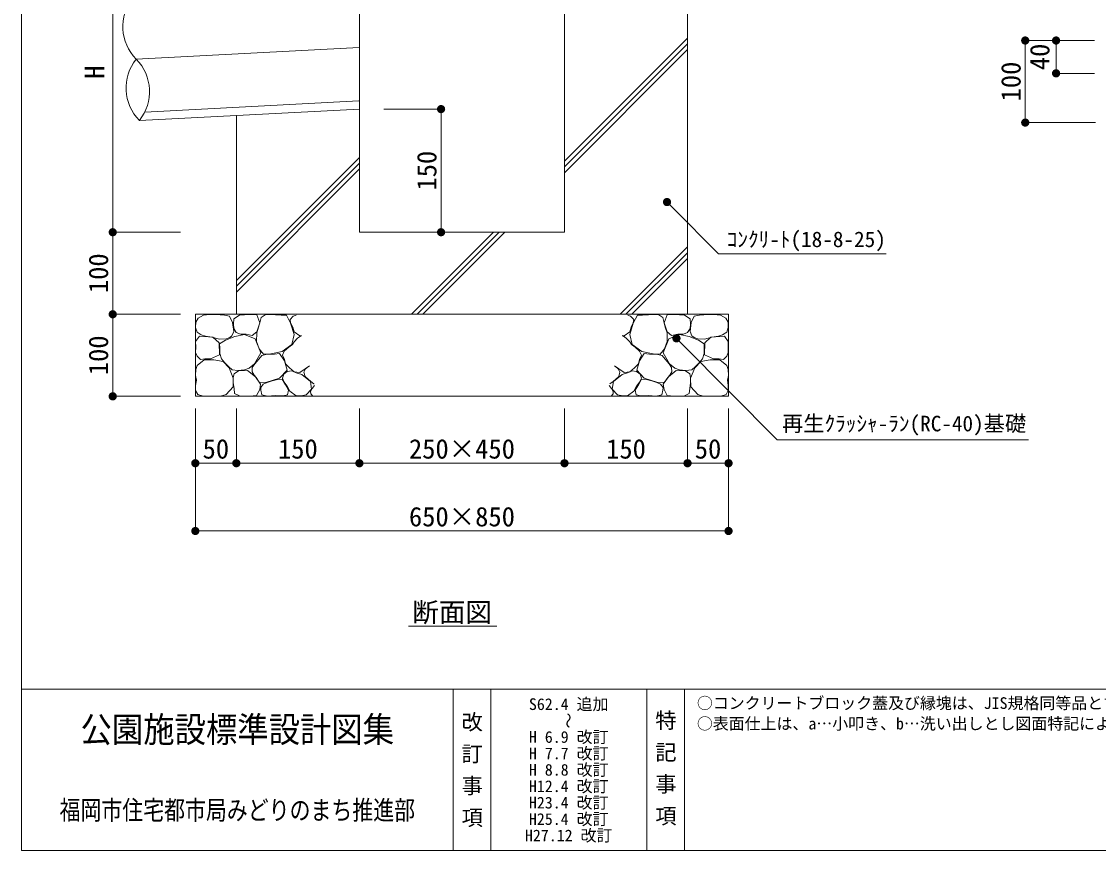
# Model space of a CAD drawing. Units: millimetres at full size, sheet at 1:10. Extents: x 132 to 2870, y 2270 to 4137.
# Drawn here: x 132 to 1445, y 2270 to 3280 of the extents above; entities that cross this region are included whole.
import ezdxf
from ezdxf.enums import TextEntityAlignment as Align

# ---------------------------------------------------------------- set-up
doc = ezdxf.new("R2010")
doc.units = ezdxf.units.MM
doc.header["$LTSCALE"] = 10
doc.linetypes.add('USER2', pattern=[100, 62.5, -12.5, 12.5, -12.5])
for name, color, linetype, lineweight in [('_0-0_', 7, 'Continuous', 13), ('ハッチ', 4, 'Continuous', 13), ('寸法', 1, 'Continuous', 13), ('本体', 7, 'Continuous', 13)]:
    doc.layers.add(name, color=color, linetype=linetype, lineweight=lineweight)
doc.styles.add('@ＭＳ ゴシック', font='')
doc.styles.add('ＭＳ ゴシック', font='')
doc.styles.get('@ＭＳ ゴシック').set_extended_font_data('@MS Gothic')
doc.styles.get('ＭＳ ゴシック').set_extended_font_data('MS Gothic')

# ---------------------------------------------------------------- blocks, each defined once
blk = doc.blocks.new('filled_dot')
at = {"color": 0, "linetype": 'Continuous', "lineweight": -2, "const_width": 1.25}
blk.add_lwpolyline([(-0.625, 0, 1), (0.625, 0, 1)], format="xyb", close=True, dxfattribs=at)

msp = doc.modelspace()

# ---------------------------------------------------------------- linework, layer by layer
at = {"layer": '_0-0_', "color": 3}
for p, q in [((1440.82, 3157.06), (1355.32, 3157.06)), ((603.34, 2543.19), (711.03, 2543.19))]:
    msp.add_line(p, q, dxfattribs=at)
at = {"layer": '_0-0_', "color": 6}
msp.add_line((131.82, 2466.61), (2869.94, 2466.61), dxfattribs=at)
at = {"layer": '_0-0_'}
for p, q in [((657.87, 2466.61), (657.87, 2270.04)), ((703.84, 2466.61), (703.84, 2270.04)), ((894, 2466.61), (894, 2270.04)), ((939.96, 2466.61), (939.96, 2270.04))]:
    msp.add_line(p, q, dxfattribs=at)
at = {"layer": '_0-0_', "color": 6}
msp.add_lwpolyline([(2869.94, 4081.85), (131.82, 4081.85), (131.82, 2270.04), (2869.94, 2270.04)], close=True, dxfattribs=at)
at = {"layer": 'ハッチ'}
for p, q in [((793.68, 3110.11), (943.68, 3260.11)), ((793.68, 3103.04), (943.68, 3253.04)), ((793.68, 3095.97), (943.68, 3245.97)), ((393.68, 2964.67), (543.68, 3114.67)), ((393.68, 2957.6), (543.68, 3107.6)), ((393.68, 2950.53), (543.68, 3100.53)), ((607.01, 2923.45), (707.01, 3023.45)), ((614.09, 2923.45), (714.09, 3023.45)), ((621.16, 2923.45), (721.16, 3023.45)), ((861.57, 2923.45), (943.68, 3005.55)), ((868.64, 2923.45), (943.68, 2998.48)), ((875.72, 2923.45), (943.68, 2991.41))]:
    msp.add_line(p, q, dxfattribs=at)
for points in [[(385.68, 2895.12), (381.11, 2893.38), (373.06, 2893.16), (363.93, 2895.55), (356.1, 2896.64), (350.88, 2898.37), (345.88, 2901.63), (343.98, 2907.3), (344.31, 2913.95), (346.97, 2918.8), (353.49, 2922.5), (361.54, 2923.15), (368.47, 2923.15), (379.15, 2922.5), (385.46, 2921.19), (389.16, 2913.37), (390.46, 2902.5), (388.29, 2897.07)], [(405.7, 2899.14), (398.61, 2899.4), (393.55, 2901.17), (390.51, 2906.22), (390, 2911.54), (390.51, 2917.86), (397.34, 2922.16), (403.67, 2922.92), (410.62, 2923.24), (418.61, 2922.92), (422.15, 2913.05), (418.61, 2902.18), (413.04, 2897.63)], [(421.64, 2881.19), (418.35, 2890.29), (418.61, 2900.66), (420.88, 2907.74), (422.66, 2914.82), (423.92, 2919.38), (428.73, 2922.66), (434.24, 2923.29), (441.39, 2922.92), (448.47, 2922.41), (454.8, 2922.41), (459.86, 2912.55), (464.16, 2898.89), (461.13, 2886.5), (449.48, 2878.15), (435.56, 2875.12), (426.96, 2874.86)], [(915.72, 2881.19), (919.01, 2890.29), (918.76, 2900.66), (916.48, 2907.74), (914.71, 2914.82), (913.44, 2919.38), (908.63, 2922.66), (903.12, 2923.29), (895.98, 2922.92), (888.89, 2922.41), (882.56, 2922.41), (877.5, 2912.55), (873.2, 2898.89), (876.23, 2886.5), (887.88, 2878.15), (901.8, 2875.12), (910.4, 2874.86)], [(931.66, 2899.14), (938.75, 2899.4), (943.81, 2901.17), (946.85, 2906.22), (947.36, 2911.54), (946.85, 2917.86), (940.02, 2922.16), (933.69, 2922.92), (926.74, 2923.24), (918.76, 2922.92), (915.21, 2913.05), (918.76, 2902.18), (924.32, 2897.63)], [(951.68, 2895.12), (956.25, 2893.38), (964.3, 2893.16), (973.43, 2895.55), (981.26, 2896.64), (986.48, 2898.37), (991.48, 2901.63), (993.38, 2907.3), (993.05, 2913.95), (990.39, 2918.8), (983.87, 2922.5), (975.82, 2923.15), (968.89, 2923.15), (958.21, 2922.5), (951.9, 2921.19), (948.2, 2913.37), (946.9, 2902.5), (949.07, 2897.07)], [(355.2, 2869.12), (349.88, 2868.49), (345.81, 2872.56), (343.98, 2877.04), (344.25, 2883.68), (344.03, 2890.38), (348.63, 2896.93), (365.2, 2895.37), (372.71, 2888.49), (373.02, 2874.12), (362.08, 2869.12)], [(403.6, 2855.75), (395.56, 2854.86), (388.41, 2855.75), (384.54, 2859.32), (379.48, 2864.38), (375.61, 2869.14), (373.53, 2875.68), (373.53, 2882.23), (373.23, 2887.29), (380.37, 2891.75), (391.69, 2896.51), (403.6, 2898.89), (416.58, 2893.33), (423.41, 2876.38), (415.81, 2862.89), (409.26, 2857.83)], [(933.76, 2855.75), (941.8, 2854.86), (948.95, 2855.75), (952.82, 2859.32), (957.88, 2864.38), (961.75, 2869.14), (963.84, 2875.68), (963.84, 2882.23), (964.13, 2887.29), (956.99, 2891.75), (945.67, 2896.51), (933.76, 2898.89), (920.78, 2893.33), (913.95, 2876.38), (921.56, 2862.89), (928.11, 2857.83)], [(982.17, 2869.12), (987.48, 2868.49), (991.55, 2872.56), (993.38, 2877.04), (993.11, 2883.68), (993.33, 2890.38), (988.73, 2896.93), (972.16, 2895.37), (964.65, 2888.49), (964.34, 2874.12), (975.28, 2869.12)], [(417.85, 2846.28), (415.32, 2849.32), (412.78, 2853.11), (413.04, 2858.42), (416.07, 2862.98), (421.14, 2868.79), (424.68, 2873.35), (429.74, 2874.36), (440.12, 2874.86), (446.45, 2875.62), (452.27, 2866.77), (455.56, 2855.14), (446.45, 2845.52), (429.74, 2840.21), (421.64, 2840.72)], [(919.51, 2846.28), (922.05, 2849.32), (924.58, 2853.11), (924.32, 2858.42), (921.29, 2862.98), (916.22, 2868.79), (912.68, 2873.35), (907.62, 2874.36), (897.24, 2874.86), (890.91, 2875.62), (885.09, 2866.77), (881.8, 2855.14), (890.91, 2845.52), (907.62, 2840.21), (915.72, 2840.72)], [(353.08, 2823.81), (346.65, 2825.87), (344.07, 2830.5), (343.96, 2836.71), (345.1, 2843.11), (343.88, 2848.87), (344.33, 2855.99), (345.87, 2860.86), (354.37, 2867.8), (366.21, 2868.06), (377.54, 2865.75), (384.75, 2858.28), (389.9, 2845.68), (389.64, 2835.13), (381.15, 2825.61), (374.45, 2823.81), (364.41, 2823.55)], [(984.28, 2823.81), (990.71, 2825.87), (993.29, 2830.5), (993.4, 2836.71), (992.26, 2843.11), (993.48, 2848.87), (993.03, 2855.99), (991.49, 2860.86), (982.99, 2867.8), (971.15, 2868.06), (959.82, 2865.75), (952.61, 2858.28), (947.46, 2845.68), (947.72, 2835.13), (956.21, 2825.61), (962.91, 2823.81), (972.95, 2823.55)], [(391.06, 2833.03), (389.89, 2839.79), (389.89, 2846.32), (390.82, 2850.98), (396.19, 2854.71), (407.39, 2854.94), (416.96, 2847.02), (423.26, 2838.39), (422.33, 2831.63), (418.36, 2824.4), (410.19, 2823.7), (397.36, 2823.93), (391.52, 2826.96)], [(455.72, 2835.7), (452.13, 2840.72), (449.98, 2845.5), (451.41, 2850.52), (455.72, 2853.63), (461.22, 2854.34), (466.72, 2851.95), (473.42, 2850.04), (483.94, 2841.44), (485.37, 2832.12), (478.92, 2825.19), (472.7, 2823.99), (466.72, 2824.23), (459.07, 2829.73)], [(881.64, 2835.7), (885.23, 2840.72), (887.38, 2845.5), (885.95, 2850.52), (881.64, 2853.63), (876.14, 2854.34), (870.64, 2851.95), (863.94, 2850.04), (853.42, 2841.44), (851.99, 2832.12), (858.44, 2825.19), (864.66, 2823.99), (870.64, 2824.23), (878.3, 2829.73)], [(946.3, 2833.03), (947.47, 2839.79), (947.47, 2846.32), (946.54, 2850.98), (941.17, 2854.71), (929.97, 2854.94), (920.4, 2847.02), (914.1, 2838.39), (915.03, 2831.63), (919, 2824.4), (927.17, 2823.7), (940, 2823.93), (945.84, 2826.96)], [(423.64, 2830.92), (423.4, 2834.02), (426.51, 2838.33), (431.06, 2840.48), (437.28, 2842.39), (443.73, 2843.82), (449.71, 2844.3), (453.54, 2837.61), (457.37, 2831.16), (456.17, 2825.18), (450.67, 2823.99), (441.34, 2824.47), (431.77, 2823.51), (424.84, 2825.42)], [(913.72, 2830.92), (913.96, 2834.02), (910.85, 2838.33), (906.3, 2840.48), (900.08, 2842.39), (893.63, 2843.82), (887.65, 2844.3), (883.82, 2837.61), (879.99, 2831.16), (881.19, 2825.18), (886.69, 2823.99), (896.02, 2824.47), (905.59, 2823.51), (912.52, 2825.42)]]:
    msp.add_lwpolyline(points, close=True, dxfattribs=at)
for points in [[(462.39, 2907.64), (459.76, 2913.14), (459.28, 2916.96), (463.11, 2921.02), (466.61, 2922.52)], [(874.97, 2907.64), (877.6, 2913.14), (878.08, 2916.96), (874.25, 2921.02), (870.75, 2922.52)], [(473.12, 2897.69), (471, 2897.12), (464.06, 2902.14), (462.39, 2907.64)], [(864.24, 2897.69), (866.36, 2897.12), (873.3, 2902.14), (874.97, 2907.64)], [(458.35, 2858.17), (453.56, 2863.19), (452.37, 2868.21), (449.98, 2873.46), (452.13, 2878.48), (457.63, 2883.26), (462.17, 2886.61), (464.09, 2889.95), (468.39, 2894.5), (471.74, 2896.65), (473.27, 2897.12)], [(879.01, 2858.17), (883.8, 2863.19), (884.99, 2868.21), (887.38, 2873.46), (885.23, 2878.48), (879.73, 2883.26), (875.19, 2886.61), (873.27, 2889.95), (868.97, 2894.5), (865.62, 2896.65), (864.09, 2897.12)], [(482.83, 2860.68), (471.02, 2852.67), (464.09, 2853.39), (458.35, 2858.17)], [(484.44, 2841.59), (481.18, 2844.26), (477.62, 2847.67), (476.13, 2852.85), (478.06, 2856.86), (481.62, 2859.67), (482.87, 2860.55)], [(852.92, 2841.59), (856.18, 2844.26), (859.74, 2847.67), (861.23, 2852.85), (859.3, 2856.86), (855.74, 2859.67), (854.5, 2860.55)], [(854.53, 2860.68), (866.34, 2852.67), (873.27, 2853.39), (879.01, 2858.17)], [(490.37, 2823.8), (486.81, 2823.8), (484.29, 2826.32), (484.14, 2829.29), (486.22, 2833.14), (489.04, 2836.7), (489.11, 2836.74)], [(488.58, 2838.77), (488.3, 2838.77), (484.44, 2841.59)], [(846.99, 2823.8), (850.55, 2823.8), (853.07, 2826.32), (853.22, 2829.29), (851.14, 2833.14), (848.32, 2836.7), (848.25, 2836.74)], [(848.78, 2838.77), (849.06, 2838.77), (852.92, 2841.59)]]:
    msp.add_lwpolyline(points, dxfattribs=at)
at = {"layer": '寸法'}
for p, q in [((243, 3413.45), (243, 3023.45)), ((1355.32, 3257.06), (1355.32, 3157.06)), ((1439.68, 3257.06), (1355.32, 3257.06)), ((1392.94, 3257.06), (1392.94, 3217.06)), ((1439.68, 3257.06), (1392.94, 3257.06)), ((1439.68, 3217.06), (1392.94, 3217.06)), ((573.61, 3173.45), (643.24, 3173.45)), ((643.24, 3173.45), (643.24, 3023.45)), ((1440.82, 3157.06), (1355.32, 3157.06)), ((325.54, 3023.45), (243, 3023.45)), ((243, 3023.45), (243, 2923.45)), ((325.54, 3023.45), (243, 3023.45)), ((573.68, 3023.45), (643.24, 3023.45)), ((325.54, 2923.45), (243, 2923.45)), ((243, 2923.45), (243, 2823.45)), ((325.54, 2923.45), (243, 2923.45)), ((325.54, 2823.45), (243, 2823.45)), ((343.68, 2808.42), (343.68, 2741.94)), ((343.68, 2808.42), (343.68, 2659.34)), ((393.68, 2808.42), (393.68, 2741.94)), ((393.68, 2808.42), (393.68, 2741.94)), ((543.68, 2808.42), (543.68, 2741.94)), ((543.68, 2808.42), (543.68, 2741.94)), ((793.68, 2808.42), (793.68, 2741.94)), ((793.68, 2808.42), (793.68, 2741.94)), ((943.68, 2808.42), (943.68, 2741.94)), ((943.68, 2808.42), (943.68, 2741.94)), ((993.68, 2808.42), (993.68, 2741.94)), ((993.68, 2808.42), (993.68, 2659.34)), ((343.68, 2741.94), (393.68, 2741.94)), ((393.68, 2741.94), (543.68, 2741.94)), ((543.68, 2741.94), (793.68, 2741.94)), ((793.68, 2741.94), (943.68, 2741.94)), ((943.68, 2741.94), (993.68, 2741.94)), ((343.68, 2659.34), (993.68, 2659.34))]:
    msp.add_line(p, q, dxfattribs=at)
for points in [[(918.68, 3060.21), (925.75, 3053.13), (981.6, 2997.28), (1185.67, 2997.28)], [(930.17, 2894.11), (937.22, 2887.02), (1053, 2770.61), (1359.4, 2770.61)]]:
    msp.add_lwpolyline(points, dxfattribs=at)
at = {"layer": '本体'}
for p, q in [((543.68, 3023.45), (543.68, 3473.45)), ((793.68, 3023.45), (793.68, 3473.45)), ((943.68, 2923.45), (943.68, 3413.45)), ((543.16, 3183.43), (281.94, 3169.74)), ((543.68, 3173.45), (275.51, 3159.39)), ((393.68, 2923.45), (393.68, 3165.59)), ((543.68, 3173.45), (543.61, 3173.45)), ((543.68, 3023.45), (793.68, 3023.45)), ((343.68, 2923.45), (993.68, 2923.45)), ((343.68, 2923.45), (343.68, 2823.45)), ((993.68, 2923.45), (993.68, 2823.45)), ((343.68, 2823.45), (993.68, 2823.45))]:
    msp.add_line(p, q, dxfattribs=at)
at = {"layer": '本体', "color": 1, "linetype": 'USER2'}
msp.add_line((543.34, 3248.53), (271.59, 3234.29), dxfattribs=at)
at = {"layer": '本体'}
for centre, start, end in [((311.32, 3273.76), 141.18998, 224.80998), ((315.23, 3199.18), 141.18998, 224.80998), ((231.85, 3194.81), 321.18998, 44.80998)]:
    msp.add_arc(centre, 56.01, start, end, dxfattribs=at)

# ---------------------------------------------------------------- block references
at = {"layer": '寸法', "xscale": 4, "yscale": 4}
for p, rotation in [((1355.32, 3257.06), 270), ((1392.94, 3257.06), 270), ((1392.94, 3217.06), 90), ((643.24, 3173.45), 270), ((1355.32, 3157.06), 90), ((918.68, 3060.21), 315), ((243, 3023.45), 90), ((243, 3023.45), 270), ((643.24, 3023.45), 90), ((243, 2923.45), 90), ((243, 2923.45), 270), ((930.17, 2894.11), 314.8), ((243, 2823.45), 90), ((393.68, 2741.94), 180), ((543.68, 2741.94), 180), ((793.68, 2741.94), 180), ((943.68, 2741.94), 180), ((993.68, 2741.94), 180), ((993.68, 2659.34), 180)]:
    msp.add_blockref('filled_dot', p, dxfattribs=dict(at, rotation=rotation))
for p in [(343.68, 2741.94), (393.68, 2741.94), (543.68, 2741.94), (793.68, 2741.94), (943.68, 2741.94), (343.68, 2659.34)]:
    msp.add_blockref('filled_dot', p, dxfattribs=at)

# ---------------------------------------------------------------- texts
at = {"layer": '_0-0_', "color": 3, "style": 'ＭＳ ゴシック'}
msp.add_text('断面図', height=23.74, dxfattribs=at).set_placement((608.15, 2541.32), align=Align.BOTTOM_LEFT)
at = {"layer": '_0-0_', "style": 'ＭＳ ゴシック'}
for s, height, width, p in [('公園施設標準設計図集', 31.14, 0.9, (394.84, 2417.47)), ('福岡市住宅都市局みどりのまち推進部', 23.36, 0.8, (394.84, 2319.18))]:
    msp.add_text(s, height=height, dxfattribs=dict(at, width=width)).set_placement(p, align=Align.MIDDLE_CENTER)
at = {"layer": '_0-0_', "style": '@ＭＳ ゴシック'}
for s, p in [('改 訂 事 項', (680.85, 2368.68)), ('特 記 事 項', (916.98, 2370.64))]:
    msp.add_text(s, height=18.99, rotation=270, dxfattribs=at).set_placement(p, align=Align.MIDDLE_CENTER)
at = {"layer": '寸法', "style": 'ＭＳ ゴシック'}
for s, p in [('40', (1372.94, 3237.06)), ('100', (1337.82, 3207.06)), ('H', (220.79, 3218.45)), ('150', (625.74, 3098.45)), ('100', (225.5, 2973.45)), ('100', (225.5, 2873.45))]:
    msp.add_text(s, height=23.74, rotation=90, dxfattribs=at).set_placement(p, align=Align.MIDDLE_CENTER)
at = {"layer": '寸法', "color": 3, "style": 'ＭＳ ゴシック'}
for s, p in [('ｺﾝｸﾘ-ﾄ(18-8-25)', (991.46, 2999.61)), ('再生ｸﾗｯｼｬ-ﾗﾝ(RC-40)基礎', (1058.86, 2775.08))]:
    msp.add_text(s, height=18.99, dxfattribs=at).set_placement(p, align=Align.BOTTOM_LEFT)
at = {"layer": '寸法', "style": 'ＭＳ ゴシック'}
for s, p in [('50', (368.68, 2759.44)), ('150', (468.68, 2759.44)), ('250×450', (668.68, 2759.44)), ('150', (868.68, 2759.44)), ('50', (968.68, 2759.44)), ('650×850', (668.68, 2676.84))]:
    msp.add_text(s, height=23.74, dxfattribs=at).set_placement(p, align=Align.MIDDLE_CENTER)
at = {"layer": '本体', "style": 'ＭＳ ゴシック'}
for s, p in [('S62.4 追加', (798.8, 2448.32)), ('H 6.9 改訂', (798.8, 2408.32)), ('H 7.7 改訂', (798.8, 2388.32)), ('H 8.8 改訂', (798.8, 2368.32)), ('H12.4 改訂', (798.8, 2348.32)), ('H23.4 改訂', (798.8, 2328.32)), ('H25.4 改訂', (798.8, 2308.32)), ('H27.12 改訂', (798.8, 2288.32))]:
    msp.add_text(s, height=14.24, dxfattribs=at).set_placement(p, align=Align.MIDDLE_CENTER)
for s, p in [('○コンクリートブロック蓋及び縁塊は、JIS規格同等品とする。', (955.05, 2456.73)), ('○表面仕上は、a…小叩き、b…洗い出しとし図面特記による。例SM-30-a', (955.05, 2431.73))]:
    msp.add_text(s, height=14.24, dxfattribs=at).set_placement(p, align=Align.TOP_LEFT)
msp.add_text('～', height=14.24, rotation=90, dxfattribs=at).set_placement((798.8, 2428.32), align=Align.MIDDLE_CENTER)

doc.saveas('drawing.dxf')
